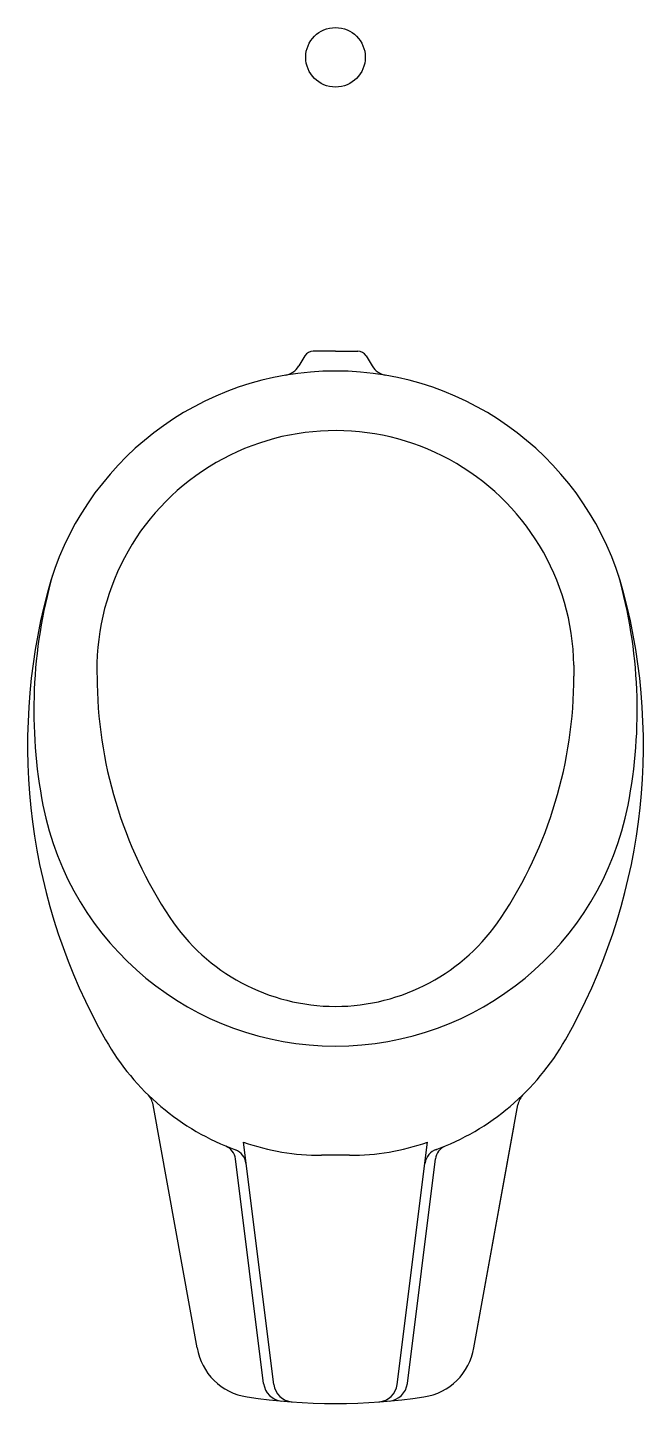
# Model space of a CAD drawing. Extents: x 366 to 676, y 1335 to 2028.
import ezdxf

# ---------------------------------------------------------------- set-up
doc = ezdxf.new("R2010")
doc.units = 0
doc.header["$LTSCALE"] = 20
doc.layers.add('FINA', color=6, linetype='CONTINUOUS')
doc.layers.add('GROSSA', color=3, linetype='CONTINUOUS')

msp = doc.modelspace()

# ---------------------------------------------------------------- linework, layer by layer
at = {"layer": 'FINA', "color": 0, "linetype": 'CONTINUOUS'}
msp.add_circle((521.4, 2013.05), 15, dxfattribs=at)
at = {"layer": 'GROSSA', "color": 0}
for p, q in [((521.4, 1865.04), (510.23, 1865.04)), ((521.4, 1865.04), (532.57, 1865.04)), ((505.94, 1862.62), (502.93, 1857.6)), ((536.86, 1862.62), (539.87, 1857.6)), ((641.4, 1706.96), (641.4, 1706.96)), ((641.4, 1706.96), (641.4, 1701.38)), ((451.72, 1363.1), (429.59, 1485.49)), ((591.08, 1363.1), (613.21, 1485.49)), ((591.08, 1363.1), (611.4, 1475.04)), ((490.32, 1344.67), (475.09, 1466.64)), ((552.48, 1344.67), (567.7, 1466.64)), ((572.31, 1462.95), (572.32, 1462.99)), ((485.24, 1345.09), (471.03, 1458.23)), ((528.47, 1460.04), (514.32, 1460.04)), ((557.56, 1345.09), (571.77, 1458.23))]:
    msp.add_line(p, q, dxfattribs=at)
for centre, radius, start, end in [((510.23, 1860.04), 5, 90, 149.03624), ((532.57, 1860.04), 5, 30.96376, 90), ((494.36, 1862.74), 10, 279.7308, 329.03624), ((548.44, 1862.74), 10, 210.96376, 260.2692), ((521.4, 1705.04), 150, 14.83511, 165.16489), ((521.35, 1704.97), 120.06, 0.94761, 182.46056), ((619.56, 1684.13), 250, 164.20004, 191.00534), ((423.24, 1684.13), 250, 348.99466, 15.79996), ((666.4, 1666.64), 300, 165.16489, 209.65817), ((376.4, 1666.64), 300, 330.34183, 14.83511), ((621.4, 1701.38), 220, 180, 213.55731), ((421.4, 1701.38), 220, 326.44269, 0), ((521.4, 1665.04), 150, 191.00534, 348.99466), ((521.4, 1635.04), 100, 213.55731, 326.44269), ((514.32, 1580.04), 125, 209.65817, 249.77973), ((528.47, 1580.04), 125, 290.22027, 330.34183), ((419.75, 1483.71), 10, 10.24977, 45.52959), ((623.05, 1483.71), 10, 134.47041, 169.75023), ((463.08, 1457.31), 8, 6.58194, 67.33951), ((468.36, 1455.24), 8, 6.58194, 69.77973), ((514.32, 1580.04), 120, 250.91785, 270), ((528.47, 1580.04), 120, 270, 289.08215), ((574.44, 1455.24), 8, 105.44237, 173.41806), ((579.71, 1457.31), 8, 112.66049, 173.41806), ((481.31, 1368.04), 30, 189.46232, 261.46216), ((561.48, 1368.04), 30, 278.53784, 350.53768), ((495.17, 1346.23), 10, 186.58194, 264.81168), ((500.26, 1345.82), 10, 186.58194, 265.81896), ((542.54, 1345.82), 10, 274.18104, 353.41806), ((547.62, 1346.23), 10, 275.18832, 353.41806), ((521.4, 1635.04), 300, 261.46216, 278.53784)]:
    msp.add_arc(centre, radius, start, end, dxfattribs=at)

doc.saveas('drawing.dxf')
